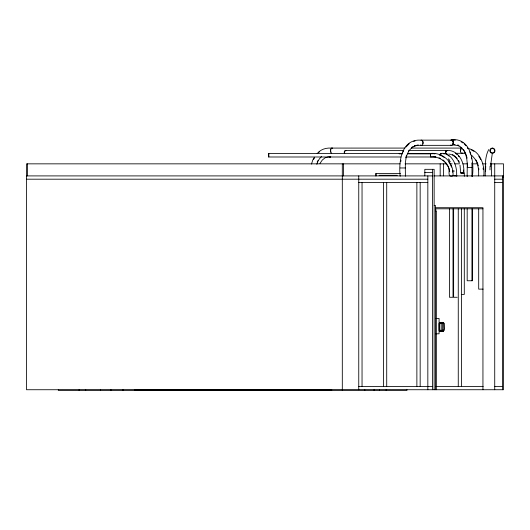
<?xml version="1.0" encoding="UTF-8"?>
<svg xmlns="http://www.w3.org/2000/svg" width="530" height="530" viewBox="0 0 530 530"><rect width="100%" height="100%" fill="white"/><g stroke="black" fill="none" stroke-linecap="round" stroke-linejoin="round"><path stroke-width="0.79" d="M268.697 155.668L268.664 154.747M440.125 331.045L440.125 330.21L441.165 330.21L441.165 322.823M441.165 331.045L441.165 330.21M442.318 331.045L442.384 322.373L441.821 322.373L441.821 322.823L442.384 322.777M443.358 331.045L443.358 330.21L442.318 330.21M268.67 154.853L268.683 153.428L402.416 153.428M268.697 156.098L268.697 155.562M268.697 155.893L268.683 156.575L268.67 155.893M268.67 154.522L268.67 153.945M268.69 156.178L268.683 156.993L400.852 156.993M461.584 172.985L460.689 172.952L460.007 165.201M407.371 153.428L430.486 153.428L430.492 156.754M485.586 171.336L485.718 166.069M489.992 169.878L490.084 166.175M430.492 153.488L430.486 153.428A20.524 20.524 0 0 1 452.964 175.907C445.942 178.08 451.322 168.845 447.499 165.87C444.325 159.822 437.349 156.211 430.579 156.986C430.512 156.078 430.486 152.984 430.486 153.839A20.133 20.133 0 0 1 432.745 153.726M460.63 150.884L460.643 150.401M490.495 166.294L492.224 154.044M441.464 330.78L443.57 330.906L443.935 330.521L443.915 323.24L441.662 322.969M400.786 161.696L400.938 160.1M405.688 157.88L406.391 155.582M311.501 164.075L312.806 159.954L314.389 157.218M316.854 164.313C317.523 161.385 319.173 158.755 321.65 156.41M402.84 152.243L403.602 150.904M408.345 151.421L409.087 150.109M313.502 159.576L314.661 157.569M317.178 161.941L317.947 160.617M319.954 163.445L322.3 160.034L325.089 157.821L328.13 156.913L330.024 156.986M441.596 322.956L441.623 323.3L442.318 322.956M488.713 149.579C484.447 157.536 485.533 167.175 485.175 175.907M405.993 147.035L409.2 143.716M317.132 153.587C319.888 150.189 324.188 148.301 328.52 148.082L404.94 148.082M318.523 152.753L319.544 151.719M411.757 147.314L413.089 146.565M461.093 172.959L461.882 172.999M414.738 145.558L415.096 145.439M331.647 148.168L332.091 148.082M413.632 141.305L415.023 141.053M416.865 145.18L418.283 144.928M457.092 175.9L453.865 175.814M331.899 148.519L331.846 148.526A2.193 1.438 -90 0 0 331.482 148.691M439.675 322.419L440.238 322.823L439.151 323.267L439.191 330.733L443.716 331.011L444.213 329.031L444.021 323.134L442.981 322.777L443.544 322.373L443.544 322.823L439.635 322.823L439.675 322.373L440.238 322.373M442.981 322.419L443.544 322.419M441.291 331.449L440.721 331.449M442.384 331.449L441.821 331.449M463.704 173.019L462.935 173.019M440.721 322.419L441.291 322.823L440.721 322.777L441.291 322.373M441.821 322.419L442.384 322.419M441.45 330.906L439.297 330.621L439.277 323.406L439.595 322.969L441.45 322.956M440.238 331.449L439.675 331.449M443.544 331.449L442.981 331.449M450.858 140.066A2.604 1.822 -90 0 1 451.772 139.721C471.316 137.793 474.317 162.584 472.382 176.636M452.693 144.505L455.058 144.505L454.66 144.485M452.554 144.928L458.271 145.551L457.821 145.465L460.974 147.294M451.639 145.346L418.17 145.346L414.685 145.969L415.129 145.882L411.87 147.711L412.194 147.486C403.727 154.409 405.549 166.109 405.37 176.252M411.558 148.082L462.047 148.082A2.604 1.689 -90 0 0 460.411 150.01L460.351 150.686A2.604 1.689 -90 0 0 461.61 153.203L462.047 153.289A2.604 1.689 -90 0 0 462.889 152.938M345.381 150.553L403.787 150.553M409.551 150.553L446.571 150.553A20.524 15.761 90 0 1 463.829 173.032L463.916 172.999M456.25 153.289L465.38 153.289M399.117 153.839L402.416 153.839M407.371 153.839L430.499 153.886M406.543 156.993L435.415 156.993M400.044 163.843L26.5 163.843L26.5 389.735L503.5 389.735L503.5 163.843L490.257 163.843M405.006 163.843L446.392 163.843M449.705 163.843L452.183 163.843M454.667 163.843L459.636 163.843M462.942 163.843L467.082 163.843M472.051 163.843L477.841 163.843M482.81 163.843L486.116 163.843M467.175 167.546L472.396 167.546M400.157 167.964L405.41 167.964M424.822 172.614L432.5 172.614M460.749 172.999L464.293 172.999L464.293 176.304M400.442 173.436L375.889 173.436L375.889 175.907M379.043 175.284L397.275 175.284M26.5 175.907L432.5 175.907M433.871 175.907L503.5 175.907M502.4 177L503.5 177M26.5 179.193L427.836 179.193M494.728 179.193L502.4 179.193M358.757 182.486L427.836 182.486M494.728 182.486L502.4 182.486M434.143 205.514L435.514 205.514L435.514 389.735M435.514 207.707L482.943 207.707L482.943 389.735M435.514 208.8L482.943 208.8M483.135 289.122L478.689 289.122L478.689 208.959M461.279 294.395L464.293 294.395L464.293 208.509M457.191 297.27L453.627 297.27L453.627 208.906M435.786 318.457L439.078 318.457L439.078 333.807L435.786 333.807M441.165 323.658L440.125 323.658L440.125 322.823M358.757 386.443L432.5 386.443M435.514 386.443L483.214 386.443M494.728 386.443L502.4 386.443M134.461 390.007L331.84 390.007M463.246 173.019L463.511 173.025A20.133 15.456 90 0 0 463.578 170.024M463.074 173.025L462.153 173.012M461.709 172.999L462.226 173.005M456.323 175.894L456.608 175.907A20.524 14.091 -90 0 0 441.179 153.428L441.185 153.839M455.389 140.165L417.918 140.139C400.654 141.391 398.745 163.127 400.157 176.252M421.595 140.576L421.655 140.582A2.193 1.484 -90 0 1 422.026 140.755M433.997 156.575L435.905 156.807M448.764 154.044L450.381 154.283C454.594 155.383 457.297 158.636 459.225 162.882M467.824 148.46C480.061 150.407 484.943 164.996 483.817 175.907M451.772 139.721L452.242 139.807A2.604 1.822 -90 0 1 453.594 142.325L453.528 143.001A2.604 1.822 -90 0 1 452.242 144.836M438.959 157.748L440.715 158.523M458.092 145.114L457.748 144.948L459.046 145.704M471.177 149.811L473.972 151.335M452.408 154.575L453.614 155.27M461.087 141.835L463.061 142.974M471.905 155.654L471.601 155.429C477.848 160.444 478.934 168.096 478.63 175.907M454.051 155.495L457.238 158.569M442.881 159.894L444.339 161.153M448.261 158.828L449.261 159.749M464.28 143.961L465.969 145.776M460.63 147.068L463.379 150.016L463.213 149.725C468.699 157.602 466.917 167.659 467.175 176.636M445.24 162.054L446.499 163.505M448.97 160.034L450.288 161.69M446.836 164.048L447.525 165.135M478.809 156.237L480.756 159.576M475.927 159.954L476.702 161.279M467.281 147.207L468.01 148.546M463.598 149.612L465.777 153.581M458.536 160.53L459.245 161.988M447.863 165.671L448.645 167.427M477.086 161.941L478.298 165.791M469.845 151.878L470.534 154.21M466.002 154.349L467.142 158.198M448.903 168.017L449.738 171.76M483.102 168.063L483.261 169.653M478.703 168.195L478.868 169.825M471.455 157.317L471.601 158.907M330.382 150.686L330.435 151.361M453.852 170.408L453.958 171.707M268.683 153.428L268.697 154.853M268.683 156.993L268.677 156.178M330.654 150.487L330.674 151.057M446.571 150.553L446.578 150.964M268.697 153.945L268.697 154.522M268.67 155.562L268.67 156.098M268.697 154.747L268.697 155.21M268.664 155.21L268.664 155.668M502.4 175.907L502.4 389.735M494.728 163.843L494.728 389.735M491.436 163.843L491.436 175.907M472.382 208.866L472.382 280.761L467.175 280.761L467.175 208.866M471.978 162.876L471.965 176.636M471.965 208.866L471.965 280.761M467.606 163.094L467.606 167.546M461.557 208.906L461.557 386.443M458.264 208.906L458.264 386.443M453.017 208.906L453.017 297.27L449.453 297.27L449.453 208.906M443.464 163.843L443.464 175.907M443.358 322.823L443.358 323.658M440.172 163.843L440.172 175.907M436.336 210.993L436.336 389.735M435.786 208.906L435.786 211.384M434.143 389.735L434.143 169.328L424.822 169.328L424.822 175.907M432.5 169.328L432.5 389.735M427.836 175.907L427.836 389.735M420.164 182.486L420.164 386.443M416.871 182.486L416.871 386.443M407 389.735L407 390.279L58.3 390.279L58.3 389.735M386.714 182.486L386.714 386.443M386.171 389.735L386.171 390.279M383.428 182.486L383.428 386.443M379.593 389.735L379.593 390.279M376.028 173.436L376.028 175.907M374.107 389.735L374.107 390.279M364.792 389.735L364.792 390.279M362.043 182.486L362.043 386.443M358.757 175.907L358.757 389.735M343.4 163.843L343.4 175.907M342.307 163.843L342.307 390.279M321.471 389.735L321.471 390.279M268.836 389.735L268.836 390.279M216.2 389.735L216.2 390.279M163.571 389.735L163.571 390.279M123 389.735L123 390.279M110.936 389.735L110.936 390.279M100.514 389.735L100.514 390.279M85.714 389.735L85.714 390.279M79.136 389.735L79.136 390.279M27.6 163.843L27.6 175.907M344.573 153.594A1.782 1.139 -90 0 1 344.474 151.249A1.782 1.139 -90 0 1 345.951 150.792M344.758 153.303A1.371 0.881 -90 0 1 344.573 151.812A1.371 0.881 -90 0 1 345.381 150.964M446.127 153.521A1.371 0.881 -90 0 0 446.571 153.707A1.371 0.875 88 0 1 446.187 153.521M445.809 153.024A1.371 0.881 -90 0 1 445.809 151.653M447.207 153.879A1.782 1.139 88 0 1 446.936 154.058M331.674 153.203A2.604 1.689 -90 0 1 330.475 150.01A2.604 1.689 -90 0 1 332.548 148.168M460.643 151.057A2.193 1.424 -90 0 1 461.226 148.89M461.444 148.691A2.193 1.424 -90 0 1 461.915 148.499M330.985 152.09A2.193 1.438 -90 0 1 330.912 149.42M422.609 141.477A2.193 1.484 -90 0 1 422.874 142.543L422.86 143.12A2.193 1.484 -90 0 1 422.748 143.663M451.182 140.225A2.604 1.762 -90 0 1 453.382 143.08A2.604 1.762 -90 0 1 450.758 144.995M420.522 144.995A2.604 1.762 -90 0 0 420.946 145.26L421.403 145.346A2.604 1.762 -90 0 0 423.099 143.418L423.159 142.742A2.604 1.762 -90 0 0 421.853 140.225L421.403 140.139A2.604 1.762 -90 0 0 420.946 140.225M451.891 140.582A2.193 1.484 -90 0 1 452.587 141.059M452.852 141.477A2.193 1.484 -90 0 1 452.984 143.663M330.74 156.754A1.782 1.298 -90 0 1 329.441 156.754M440.47 154.237A1.371 0.994 -90 0 0 440.311 154.522A1.371 0.994 87.8 0 1 440.483 154.237M440.675 154.018A1.371 0.994 -90 0 1 441.43 153.886A1.371 0.994 87.8 0 0 440.688 154.018M433.494 153.753A20.133 20.133 0 0 1 434.971 153.879M439.993 155.164A20.133 20.133 0 0 1 444.518 157.688M448.705 161.869A20.133 20.133 0 0 1 449.546 163.094M450.295 164.38A20.133 20.133 0 0 1 451.494 167.089M452.415 170.68A20.133 20.133 0 0 1 452.593 172.157M446.002 153.303A1.371 0.875 88 0 1 445.829 151.653M455.416 153.23A20.133 15.456 90 0 1 456.88 154.382M458.231 155.74A20.133 15.456 90 0 1 459.066 156.754M452.945 143.729A2.193 1.537 -90 0 0 453.283 142.696L453.296 142.126A2.193 1.537 -90 0 0 452.03 140.165L451.633 140.139A2.193 1.537 -90 0 0 451.242 140.264M443.239 153.753A20.133 13.82 -90 0 1 444.591 153.939M447.857 155.257A20.133 13.82 -90 0 1 449.089 156.098M330.68 156.748A1.782 1.292 -87.8 0 1 329.382 156.748M492.41 148.082L491.747 148.168A2.604 2.557 -90 0 0 489.852 150.686L489.939 151.361A2.604 2.557 -90 0 0 492.41 153.289L493.072 153.203A2.604 2.557 -90 0 0 494.974 150.686L494.887 150.01A2.604 2.557 -90 0 0 492.41 148.082M492.608 148.499L492.045 148.526A2.193 2.153 -90 0 0 490.263 150.487L490.29 151.057A2.193 2.153 -90 0 0 492.218 152.872L492.781 152.845A2.193 2.153 -90 0 0 494.556 150.884L494.536 150.308A2.193 2.153 -90 0 0 492.608 148.499M439.708 331.091L439.675 331.488L440.238 331.488L440.238 331.045L439.708 331.091M443.014 331.091L442.981 331.488L443.544 331.488L443.544 331.045L443.014 331.091M441.291 331.488L440.721 331.488L440.721 331.045L441.291 331.488M442.384 331.488L441.821 331.488L441.821 331.045L442.384 331.488M445.465 151.871A1.782 1.139 -90 0 0 446.571 154.117A1.782 1.139 88 0 1 445.492 151.871A1.782 1.139 88 0 1 447.141 150.792A1.782 1.139 -90 0 0 445.465 151.871M446.339 151.01A1.371 0.881 -90 0 0 445.949 151.368A1.371 0.875 88 0 1 446.353 151.01M441.51 153.488A1.782 1.298 -90 0 0 439.88 155.21A1.782 1.292 87.8 0 1 441.51 153.488"/></g></svg>
